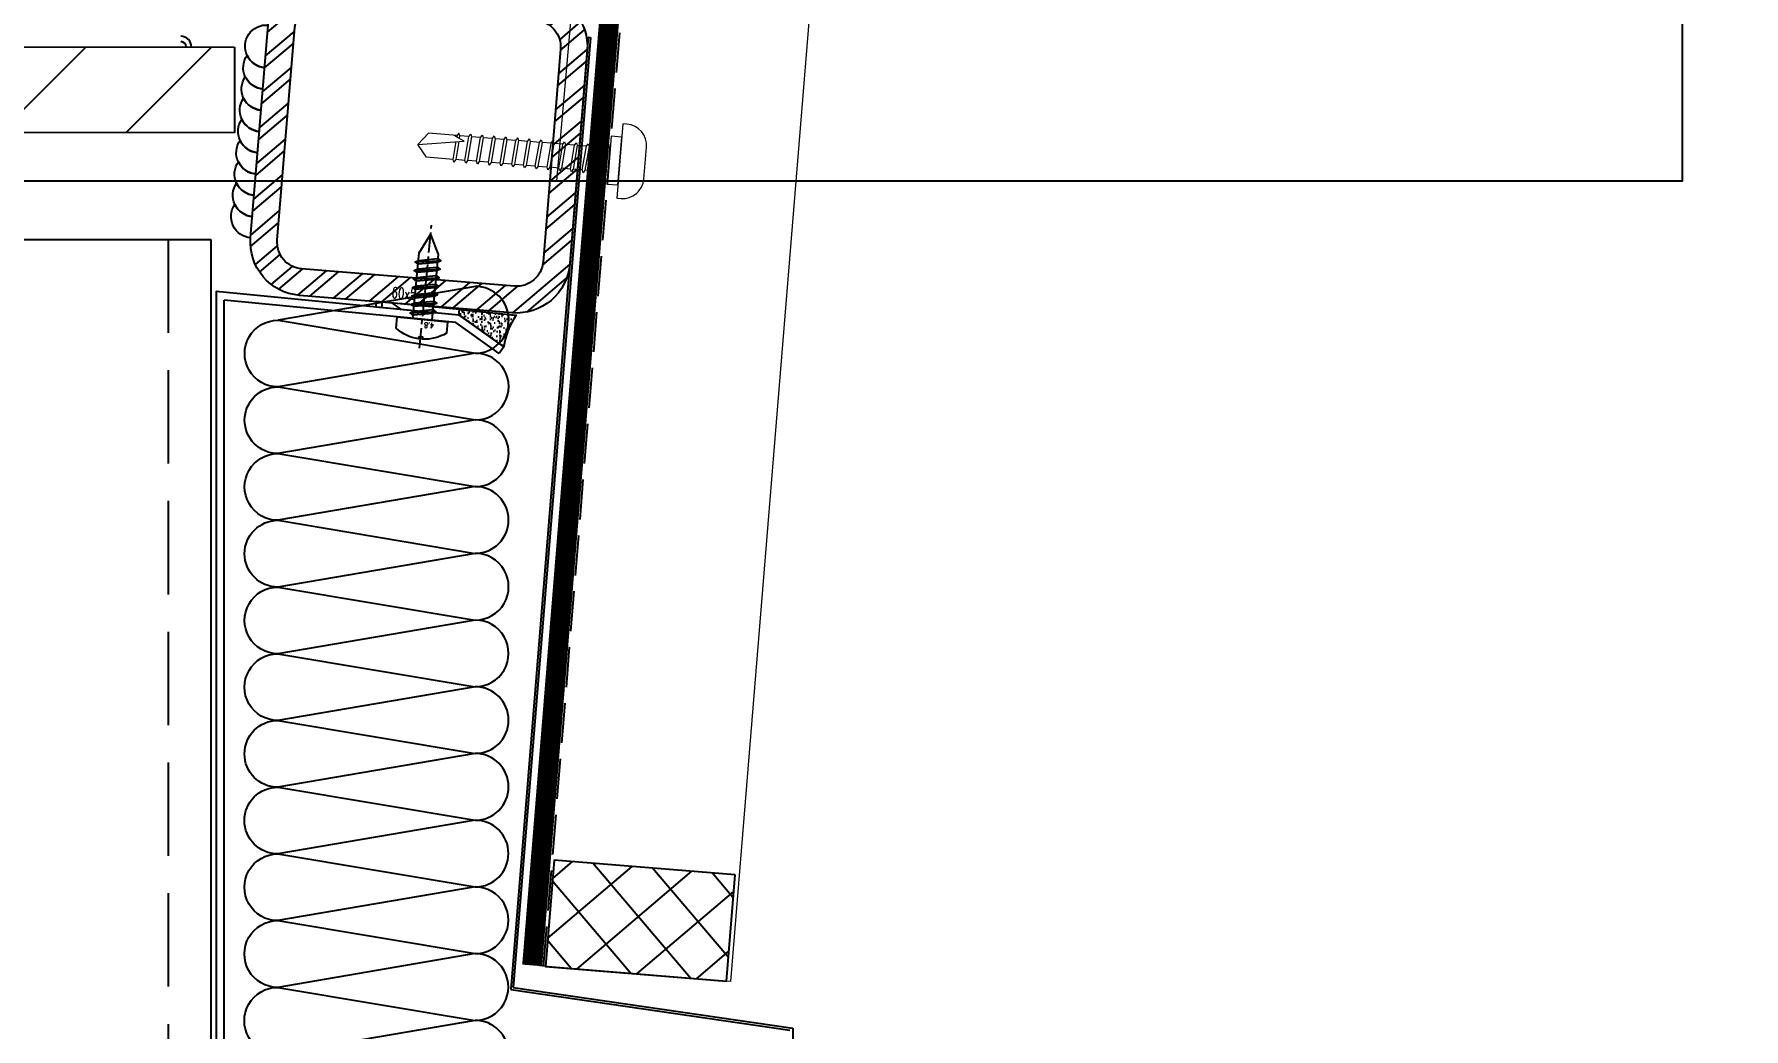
# Model space of a CAD drawing. Extents: x 220580 to 2027826, y -309201 to 71987.
# Drawn here: x 374298.5 to 374618.9, y -157047.2 to -156860.9 of the extents above; entities that cross this region are included whole.
import ezdxf
from ezdxf.enums import TextEntityAlignment as Align
from ezdxf.xclip import XClip

# ---------------------------------------------------------------- set-up
doc = ezdxf.new("R2010")
doc.units = 0
doc.linetypes.add('CENTER', pattern=[2, 1.25, -0.25, 0.25, -0.25])
doc.linetypes.add('ZN-DASH', pattern=[0.35, 0.25, -0.1])
for name, color, linetype in [('!ZN1-填充-8', 8, 'Continuous'), ('!ZN3-不锈钢板幕墙-7', 7, 'Continuous'), ('!ZN4-辅助材料-1', 1, 'Continuous'), ('!ZN4-配件-11', 11, 'Continuous'), ('!ZN5-钢材投影-40', 40, 'Continuous'), ('!ZN5-钢材断面-2', 2, 'Continuous'), ('!ZN6-虚线-8', 8, 'ZN-DASH'), ('0_SEALING', 40, 'Continuous'), ('20剖面图$0$建-墙-填充', 8, 'Continuous'), ('20剖面图$0$建-柱-钢', 9, 'Continuous'), ('DIM', 173, 'Continuous'), ('Fill', 8, 'Continuous'), ('焊缝', 8, 'Continuous')]:
    doc.layers.add(name, color=color, linetype=linetype)
for name, color, linetype, lineweight in [('0_FLASHING', 6, 'Continuous', 25), ('0_SCREW RIVET', 4, 'Continuous', 15), ('彩钢板', 6, 'Continuous', 15), ('防火岩棉', 252, 'Continuous', 13)]:
    doc.layers.add(name, color=color, linetype=linetype, lineweight=lineweight)
doc.layers.add('0_INSULATION', color=252, linetype='Continuous', lineweight=9, transparency=0.2)
doc.layers.add('@ZN-型材编号（非打印层）', color=8, linetype='Continuous', plot=False)
doc.styles.add('DHTEXT-1', font='ROMANS.shx', dxfattribs={"width": 0.7, "bigfont": 'CHINESE.shx'})
doc.dimstyles.new('ZN200', dxfattribs={"dimscale": 200, "dimtxt": 2.5, "dimasz": 1.5, "dimexe": 1, "dimexo": 2, "dimgap": 0.9, "dimtad": 1, "dimdec": 0, "dimdsep": 46, "dimtxsty": 'DHTEXT-1', "dimblk": 'ARCHTICK', "dimcen": 2.5, "dimclrd": 173, "dimclre": 173, "dimclrt": 7, "dimazin": 2, "dimtfac": 1, "dimtdec": 0, "dimtix": 1, "dimtmove": 2, "dimatfit": 3, "dimfxl": 0, "dimtolj": 1, "dimtzin": 0, "dimarcsym": 0})

# ---------------------------------------------------------------- blocks, each defined once
blk = doc.blocks.new('_ArchTick')
at = {"color": 0, "linetype": 'ByBlock', "const_width": 0.4}
blk.add_lwpolyline([(-0.5, -0.5), (0.5, 0.5)], dxfattribs=at)
blk = doc.blocks.new('*D842')
at = {"layer": 'Defpoints', "color": 0, "ltscale": 2, "transparency": 16777216}
for p in [(374411.3983723671, -157079.3509703585), (376072.8778522045, -157079.3509703585), (374411.3983722083, -158179.3509700687)]:
    blk.add_point(p, dxfattribs=at)
at = {"layer": 'DIM', "color": 173, "linetype": 'ByBlock', "lineweight": -2, "ltscale": 2, "transparency": 16777216}
for p, q in [((376072.8778522045, -157079.3509703585), (376072.8778522045, -156779.3509703585)), ((374811.3983723671, -157079.3509703585), (376272.8778522045, -157079.3509703585)), ((376072.8778522045, -158179.3509700687), (376072.8778522045, -157079.3509703585)), ((374811.3983722083, -158179.3509700687), (376272.8778522045, -158179.3509700687)), ((376072.8778522045, -158179.3509700687), (376072.8778522045, -158479.3509700687))]:
    blk.add_line(p, q, dxfattribs=at)
at = {"layer": 'DIM', "color": 173, "lineweight": -2, "ltscale": 2, "transparency": 16777216, "xscale": 300, "yscale": 300, "zscale": 300}
for p, rotation in [((376072.8778522045, -157079.3509703585), 270), ((376072.8778522045, -158179.3509700687), 90)]:
    blk.add_blockref('_ArchTick', p, dxfattribs=dict(at, rotation=rotation))
at = {"layer": 'DIM', "color": 7, "ltscale": 2, "transparency": 16777216, "insert": (375642.8778522044, -157629.3509702137), "char_height": 500, "attachment_point": 5, "rotation": 90, "style": 'DHTEXT-1'}
blk.add_mtext('\\A1;1100', dxfattribs=at)
blk = doc.blocks.new('*D848')
at = {"layer": 'Defpoints', "color": 0, "ltscale": 2, "transparency": 16777216}
for p in [(375182.4936223215, -150779.3509701756), (376072.8778522036, -150779.3509701756), (374411.3983723671, -157079.3509703585)]:
    blk.add_point(p, dxfattribs=at)
at = {"layer": 'DIM', "color": 173, "linetype": 'ByBlock', "lineweight": -2, "ltscale": 2, "transparency": 16777216}
for p, q in [((375582.4936223215, -150779.3509701756), (376272.8778522036, -150779.3509701756)), ((376072.8778522036, -157079.3509703585), (376072.8778522036, -150779.3509701756)), ((374811.3983723671, -157079.3509703585), (376272.8778522036, -157079.3509703585))]:
    blk.add_line(p, q, dxfattribs=at)
at = {"layer": 'DIM', "color": 173, "lineweight": -2, "ltscale": 2, "transparency": 16777216, "xscale": 300, "yscale": 300, "zscale": 300}
for p, rotation in [((376072.8778522036, -150779.3509701756), 90), ((376072.8778522036, -157079.3509703585), 270)]:
    blk.add_blockref('_ArchTick', p, dxfattribs=dict(at, rotation=rotation))
at = {"layer": 'DIM', "color": 7, "ltscale": 2, "transparency": 16777216, "insert": (375642.8778522034, -153929.3509702671), "char_height": 500, "attachment_point": 5, "rotation": 90, "style": 'DHTEXT-1'}
blk.add_mtext('\\A1;6300', dxfattribs=at)
blk = doc.blocks.new('20250911134809')
at = {"layer": '20剖面图$0$建-墙-填充'}
h = blk.add_hatch(dxfattribs=at)
h.set_pattern_fill('金属', color=0, scale=20, style=0)
h.set_pattern_definition([(45, (786552.9436825344, -415521.477390582), (-35.35533905932738, 35.35533905932738), []), (45, (786576.5139085344, -415521.477390582), (-35.35533905932738, 35.35533905932738), [])])
h.paths.add_polyline_path([(250.001928496873, 499.719107150333), (250.0732229691603, 483.719005525083), (129.0198336206049, 484.0281188413792), (128.9499019003779, 16.02810238840175), (250.0418289360896, 15.71912008043728), (250.0019274502993, -0.2808934743516147), (0, 0), (0.02275027467112523, 16.00000464983168), (121.031125103982, 16.02809616431477), (121.0404657912441, 484.0280664495367), (0.04045149660669267, 483.9999774127209), (3.243563696742058e-06, 500.0000001358567)])
at = {"layer": '20剖面图$0$建-柱-钢', "color": 0}
for p, q in [((129.0000173957087, 16.02808934741188), (250.0019275040831, 15.71910703950562)), ((250.0019275040831, 15.71910703950562), (250.0019274502993, -0.2808934743516147)), ((250.0019274502993, -0.2808934743516147), (0, 0))]:
    blk.add_line(p, q, dxfattribs=at)
at = {"layer": '焊缝', "ltscale": 30}
for radius in [2, 1]:
    blk.add_arc((239.9546092563469, 15.77540559123736), radius, 0, 90, dxfattribs=at)
blk = doc.blocks.new('方管钢60x5')
at = {"layer": 'Fill'}
h = blk.add_hatch(dxfattribs=at)
h.set_pattern_fill('ANSI32', color=8, scale=0.5, style=0)
h.set_pattern_definition([(45, (-2913.374581033727, -800.7011596636999), (-3.367596045400933, 3.367596045400933), []), (45, (-2911.129516033727, -800.7011596636999), (-3.367596045400933, 3.367596045400933), [])])
edge = h.paths.add_edge_path(flags=16)
edge.add_line((-20, 25), (20, 25))
edge.add_arc((20, 20), 5, 0, 90, ccw=False)
edge.add_line((25, 20), (25, -20))
edge.add_arc((20, -20), 5, 270, 360, ccw=False)
edge.add_line((20, -25), (-20, -25))
edge.add_arc((-20, -20), 5, 180, 270, ccw=False)
edge.add_line((-25, -20), (-25, 20))
edge.add_arc((-20, 20), 5, 90, 180, ccw=False)
edge = h.paths.add_edge_path()
edge.add_line((-20, 30), (20, 30))
edge.add_arc((20, 20), 10, 0, 90, ccw=False)
edge.add_line((30, 20), (30, -20))
edge.add_arc((20, -20), 10, 270, 360, ccw=False)
edge.add_line((20, -30), (-20, -30))
edge.add_arc((-20, -20), 10, 180, 270, ccw=False)
edge.add_line((-30, -20), (-30, 20))
edge.add_arc((-20, 20), 10, 90, 180, ccw=False)
for points in [[(-20, 30), (20, 30, -0.4142135623730951), (30, 20), (30, -20, -0.4142135623730951), (20, -30), (-20, -30, -0.4142135623730951), (-30, -20), (-30, 20, -0.4142135623730951)], [(-20, 25), (20, 25, -0.414213562373095), (25, 20), (25, -20, -0.414213562373095), (20, -25), (-20, -25, -0.414213562373095), (-25, -20), (-25, 20, -0.414213562373095)]]:
    blk.add_lwpolyline(points, format="xyb", close=True)
at = {"layer": '@ZN-型材编号（非打印层）', "style": 'DHTEXT-1', "width": 0.7}
blk.add_text('60x5', height=2, dxfattribs=at).set_placement((-0.5126066602133506, -28.03511422043869), align=Align.MIDDLE_CENTER)
blk = doc.blocks.new('*U1980')
at = {"layer": '!ZN5-钢材断面-2'}
blk.add_blockref('方管钢60x5', (-5.684341886080801e-14, -1.70530256582424e-13), dxfattribs=at)
blk = doc.blocks.new('$紧固件$00000145')
at = {"layer": '0_SCREW RIVET'}
for p, q in [((-1.72345892507292, 9.403125457221904), (-1.723458925080195, 7.215915246841178)), ((-1.72345892507292, 6.713999003975914), (-1.723459026899947, 5.007581955684145)), ((2.776541074927081, 9.403125457221904), (2.776541074912528, 7.610266745487023)), ((2.776541074919804, 7.108350502592655), (2.776540973100053, 5.40193345432999)), ((-1.723459026885395, 4.505665712818882), (-1.723459128712422, 2.799248664527113)), ((2.776540973107329, 4.900017211435623), (2.776540871287578, 3.193600163172958)), ((-1.723459128705146, 2.297332421661849), (-1.723459230532173, 0.5909153733700805)), ((-1.723459230517621, 0.088999130504817), (-1.723459332344648, -1.617417917786952)), ((2.776540871287578, 2.69168392027859), (2.776540769467827, 0.9852668720159254)), ((2.776540769475103, 0.4833506291215581), (2.776540667655352, -1.223066419141105)), ((-1.723459332337373, -2.119334160652215), (-1.723459434157124, -3.825751208943984)), ((2.776540667655352, -1.724982662035472), (2.776540565835601, -3.431399710298138)), ((-1.723459434149848, -4.327667451809248), (-1.723459535976875, -6.034084500101017)), ((2.776540565842877, -3.933315953192505), (2.776540464023125, -5.63973300145517)), ((2.776540464023125, -6.141649244349537), (2.77654036221065, -7.848066292612202)), ((-1.723459535962323, -6.53600074296628), (-1.723459637789349, -8.242417791258049)), ((-1.723459637782073, -8.744334034123312), (-1.723459739609101, -10.45075108241508)), ((2.77654036221065, -8.34998253550657), (2.776540260390899, -10.05639958376923)), ((-1.723459739594549, -10.95266732528034), (-1.723459841421576, -12.65908437357211)), ((2.776540260398175, -10.5583158266636), (2.776540158578424, -12.26473287492627)), ((2.776540158578424, -12.76664911782063), (2.776540056758673, -14.4730661660833)), ((-1.7234598414143, -13.16100061643738), (-1.723459943241327, -14.86741766472915)), ((-1.723459943226775, -15.36933390759441), (-1.723460045053803, -17.07575095588618)), ((2.776540056765949, -14.97498240897767), (2.776539954946198, -16.68139945724033)), ((-1.72345888227574, -17.57766709685893), (-1.723458925080199, -19.28408475315882)), ((2.776541117716985, -17.18331559824219), (2.776541074912526, -18.88973325452753)), ((-1.723458925080199, -19.78600099602409), (-1.7234589250802, -24.79740547093024)), ((2.776541074919802, -19.39164949740734), (2.776541074927076, -24.79634349215121)), ((-1.7234589250802, -24.79740547093024), (0.5265410749198001, -26.5968745427781)), ((0.5265410749198001, -26.5968745427781), (2.777248633014091, -24.79577727868673))]:
    blk.add_line(p, q, dxfattribs=at)
blk.add_lwpolyline([(-6.47345892507292, 12.13881621596011, -0.4142135623730904), (-2.473458925080195, 16.13881621596011), (3.526541074919805, 16.13881621596011, -0.4142135623731018), (7.526541074927081, 12.1388162159601), (7.526541074919805, 12.1531254572219), (7.526541074912529, 11.4031254572219), (-6.473458925087471, 11.4031254572219), (-6.473458925080195, 12.1531254572219)], format="xyb", close=True, dxfattribs=at)
for points in [[(-3.973458925102023, 11.4031254572219), (5.026541074912529, 11.4031254572219), (5.026541074927081, 9.40312545720735), (-3.973458925087471, 9.403125457221904)], [(-1.723458925058368, 6.713999003975914), (2.776541074919804, 7.108350502592655), (3.276541074919804, 7.40312545720735), (2.776541074912528, 7.610266745487023), (-1.723458925080195, 7.215915246841178), (-2.223458925080195, 6.921140292226482)], [(-1.723459026870843, 4.505665712818882), (2.776540973107329, 4.900017211435623), (3.276540973100053, 5.194792166050318), (2.776540973100053, 5.40193345432999), (-1.723459026899947, 5.007581955684145), (-2.223459026899947, 4.71280700106945)], [(-1.723459128690594, 2.297332421661849), (2.776540871287578, 2.69168392027859), (3.276540871287578, 2.986458874893286), (2.776540871287578, 3.193600163172958), (-1.723459128712422, 2.799248664527113), (-2.223459128712422, 2.504473709912418)], [(-1.723459230503069, 0.088999130504817), (2.776540769475103, 0.4833506291215581), (3.276540769475103, 0.7781255837362533), (2.776540769467827, 0.9852668720159254), (-1.723459230532173, 0.5909153733700805), (-2.223459230532173, 0.2961404187553853)], [(-1.723459332322821, -2.119334160652215), (2.776540667655352, -1.724982662035472), (3.276540667655352, -1.430207707420777), (2.776540667655352, -1.223066419141105), (-1.723459332344648, -1.617417917786952), (-2.223459332344648, -1.912192872401647)], [(-1.723459535947771, -6.53600074296628), (2.776540464023125, -6.141649244349537), (3.276540464023125, -5.846874289734842), (2.776540464023125, -5.63973300145517), (-1.723459535976875, -6.034084500101017), (-2.223459535976875, -6.328859454715712)], [(-1.723459434135296, -4.327667451809248), (2.776540565842877, -3.933315953192505), (3.276540565842877, -3.63854099857781), (2.776540565835601, -3.431399710298138), (-1.723459434157124, -3.825751208943984), (-2.223459434157124, -4.120526163558679)], [(-1.723459637767522, -8.744334034123312), (2.77654036221065, -8.34998253550657), (3.27654036221065, -8.055207580891874), (2.77654036221065, -7.848066292612202), (-1.723459637789349, -8.242417791258049), (-2.223459637789349, -8.537192745872744)], [(-1.723459739579997, -10.95266732528034), (2.776540260398175, -10.5583158266636), (3.276540260398175, -10.26354087204891), (2.776540260390899, -10.05639958376923), (-1.723459739609101, -10.45075108241508), (-2.223459739609101, -10.74552603702978)], [(-1.723459841399748, -13.16100061643738), (2.776540158578424, -12.76664911782063), (3.276540158578424, -12.47187416320594), (2.776540158578424, -12.26473287492627), (-1.723459841421576, -12.65908437357211), (-2.223459841421576, -12.95385932818681)], [(-1.723459943212223, -15.36933390759441), (2.776540056765949, -14.97498240897767), (3.276540056765949, -14.68020745436297), (2.776540056758673, -14.4730661660833), (-1.723459943241327, -14.86741766472915), (-2.223459943234051, -15.16219261934384)], [(-1.723460045024699, -17.57766719875144), (2.776539954946198, -17.1833157001347), (3.276539954946198, -16.88854074552), (2.776539954946198, -16.68139945724033), (-1.723460045053803, -17.07575095588618), (-2.223460045053803, -17.37052591050087)]]:
    blk.add_lwpolyline(points, close=True, dxfattribs=at)
for points in [[(1.712834993166322, -18.98294971839277), (-1.723458925080199, -19.28408475315882), (-2.223458925080199, -19.57885970777352), (-1.723458925065647, -19.78600099603864), (1.633550982718585, -19.4918139097972)], [(0.5265410749198001, -26.5968745427781), (1.870494929804405, -17.97104964300161), (2.508544157171851, -19.40532037817684), (2.479162903902758, -19.43979999974181), (2.776774665253466, -19.9027701047853)], [(2.297842158346608, -18.93168339566546), (2.776541074912526, -18.88973325452753), (3.276541074919802, -19.09687454279265), (2.776541074919802, -19.39164949740734), (2.499505797983144, -19.41592711444173)]]:
    blk.add_lwpolyline(points, dxfattribs=at)
blk = doc.blocks.new('*U611')
at = {"layer": '0_INSULATION'}
blk.add_lwpolyline([(114802.1762403308, -53758.13946177487), (114802.1762403308, -54358.13946177487), (114752.1762403308, -54358.13946177487), (114752.1762403308, -54147.48672676035, -0.3233183976765034), (114775.6762403308, -54112.48672676035, 0.2427606451781089), (114797.6784095399, -54086.40908308211), (114798.0588984693, -54026.95991788548, 0.2567742646382426), (114775.6762403308, -53998.0878037859, -0.3233183976765034), (114752.1762403308, -53963.0878037859), (114752.1762403308, -53758.13946177487)], format="xyb", close=True, dxfattribs=at)
blk = doc.blocks.new('*U820')
at = {"color": 0, "linetype": 'CENTER', "ltscale": 3}
blk.add_line((-5.42402482348062, 2.951201566112061e-13), (17.70672576295199, 2.948752353404415e-13), dxfattribs=at)
at = {"linetype": 'ByBlock', "ltscale": 10}
for p, q in [((0, 1.7899998674459), (12.38000001907299, 1.790001397150355)), ((0.980701996714231, 2.400000000000386), (1.655298003285623, -2.399999999999796)), ((2.580701996714217, 2.400000210272508), (3.255298003285609, -2.399999789727674)), ((4.180701996714204, 2.40000042054463), (4.855298003285595, -2.399999579455552)), ((5.780701996714191, 2.400000630816753), (6.455298003285582, -2.399999369183429)), ((7.380701996714176, 2.400000841088874), (8.055298003285568, -2.399999158911307)), ((8.980701996714163, 2.400001051360997), (9.655298003285555, -2.399998948639185)), ((10.58070199671415, 2.400001261633119), (11.25529800328554, -2.399998738367063)), ((12.38000001907299, 1.790001397150355), (16, 1.626980552060786e-06)), ((16, 1.626980552060786e-06), (12.38000001907299, -1.789998580962678)), ((12.38000001907299, -1.789998580962678), (0, -1.790000231097598))]:
    blk.add_line(p, q, dxfattribs=at)
blk.add_lwpolyline([(-3.299999999999955, 0.4000000000003876), (-3.689993742175107, 0.3999999999999488, -0.1474780726293994), (-2.137196594791703, 4.750000000000297), (0, 4.750000000000293), (0, -4.749999999999703), (-2.137196594791703, -4.749999999999703, -0.1474780726293994), (-3.689993742175107, -0.3999999999993538), (-3.299999999999955, -0.3999999999995669)], format="xyb", close=True, dxfattribs=at)
for points in [[(1.303114339079855, -1.789999999999669), (0.6285183325084631, 1.790000000000258), (0.980701996714231, 2.400000000000158), (1.332885660919771, 1.790000000000258), (2.00748166749139, -1.789999999999669), (1.655298003285623, -2.399999999999796)], [(2.903114339079841, -1.789999789727547), (2.228518332508449, 1.790000210272381), (2.580701996714217, 2.400000210272281), (2.932885660919758, 1.790000210272381), (3.607481667491377, -1.789999789727547), (3.255298003285609, -2.399999789727674)], [(4.503114339079827, -1.789999579455424), (3.828518332508436, 1.790000420544503), (4.180701996714204, 2.400000420544403), (4.532885660919744, 1.790000420544503), (5.207481667491363, -1.789999579455424), (4.855298003285595, -2.399999579455552)], [(6.103114339079815, -1.789999369183302), (5.428518332508423, 1.790000630816625), (5.780701996714191, 2.400000630816525), (6.132885660919731, 1.790000630816625), (6.80748166749135, -1.789999369183302), (6.455298003285582, -2.399999369183429)], [(7.7031143390798, -1.78999915891118), (7.028518332508408, 1.790000841088747), (7.380701996714176, 2.400000841088647), (7.732885660919717, 1.790000841088747), (8.407481667491336, -1.78999915891118), (8.055298003285568, -2.399999158911307)], [(9.303114339079787, -1.789998948639058), (8.628518332508396, 1.79000105136087), (8.980701996714163, 2.400001051360769), (9.332885660919704, 1.79000105136087), (10.00748166749132, -1.789998948639058), (9.655298003285555, -2.399998948639185)], [(10.90311433907977, -1.789998738366936), (10.22851833250838, 1.790001261632992), (10.58070199671415, 2.400001261632892), (10.93288566091969, 1.790001261632992), (11.60748166749131, -1.789998738366936), (11.25529800328554, -2.399998738367063)]]:
    blk.add_lwpolyline(points, close=True, dxfattribs=at)
at = {"layer": 'Defpoints', "color": 0, "ltscale": 10, "style": 'DHTEXT-1', "width": 0.7}
blk.add_text('4.8', height=1, rotation=90, dxfattribs=at).set_placement((-0.4943080637851551, -1.360906739296144), align=Align.CENTER)

msp = doc.modelspace()

# ---------------------------------------------------------------- hatches: boundary and pattern name
at = {"layer": '!ZN1-填充-8', "ltscale": 0.1}
h = msp.add_hatch(dxfattribs=at)
h.set_pattern_fill('NET3', color=256, scale=3, angle=-95.5433691520731, style=0)
h.set_pattern_definition([(264.4566308479269, (478990.1211669191, -239045.3874422155), (9.480455044591341, -0.9201071391324819), []), (324.4566308479269, (478990.1211669191, -239045.3874422155), (5.537063678987825, 7.750261338486195), []), (24.45663084792688, (478990.1211669191, -239045.3874422155), (-3.943391365603516, 8.670368477618675), [])])
h.paths.add_polyline_path([(374378.1031352974, -156913.4853204298), (374378.1997344721, -156912.4899970656), (374362.6142024678, -156910.9773735473), (374362.5176032931, -156911.9726969116)])
at = {"layer": '!ZN1-填充-8'}
h = msp.add_hatch(dxfattribs=at)
h.set_pattern_fill('AR-SAND', color=256, scale=0.5, angle=-95.5433691520731, style=0)
h.set_pattern_definition([(301.9566308479269, (478990.1211669191, -239045.3874422155), (1.221675117299592, -0.07837857373687859), [0, -0.9651999999999992, 0, -1.079499999999999, 0, -1.031874999999999]), (271.9566308479269, (478990.1211669191, -239045.3874422155), (1.67512298129958, -1.291664349036546), [0, -0.5206999999999999, 0, -0.8699499999999999, 0, -0.3333749999999999]), (231.9566308479269, (478990.1966157046, -239044.6100449019), (-0.1874468666988874, -1.968580044769521), [0, -0.3175, 0, -1.143, 0, -1.49225]), (221.9566308479268, (478990.1966157046, -239044.6100449019), (0.3703196021550598, -1.953800914310288), [0, -0.1587499999999999, 0, -0.7492999999999994, 0, -0.8572499999999994])])
edge = h.paths.add_edge_path()
edge.add_arc((374400.7162636477, -156921.6545461078), 14.3792900125779, 505.5686727345005, 531.3238001677435)
edge.add_line((374386.5015211143, -156919.4854273988), (374378.1031352975, -156913.4853204298))
edge.add_line((374378.1031352974, -156913.4853204298), (374377.7830999874, -156913.4542600248))
edge.add_line((374377.7830999874, -156913.4542600248), (374377.8796991621, -156912.4589366606))
edge.add_line((374377.8796991621, -156912.4589366606), (374388.85616095, -156913.5242358267))
at = {"layer": '0_SEALING'}
h = msp.add_hatch(dxfattribs=at)
h.set_pattern_fill('ANSI37', color=256, scale=5, angle=-4.657404399064156)
h.set_pattern_definition([(40.34259560093584, (454750.7770838272, -51154.49645736025), (-5.138392964024932, 6.049861485791148), []), (130.3425956009358, (454750.7770838272, -51154.49645736025), (-6.049861485791148, -5.138392964024932), [])])
h.paths.add_polyline_path([(374429.8762069313, -157018.4025447527), (374395.9884740057, -157015.6418279693), (374394.3645229567, -157035.5757885139), (374428.2522558824, -157038.3365052972)])

# ---------------------------------------------------------------- linework, layer by layer
at = {"layer": '!ZN3-不锈钢板幕墙-7', "ltscale": 4}
for p, q in [((374332.6373463537, -156909.0727266466), (374332.6373463534, -157063.0097331144)), ((374332.6373463537, -156909.0727266466), (374378.1031352974, -156913.4853204298)), ((374334.1373463534, -157062.6078093258), (374334.1373463537, -156910.7253541454)), ((374377.5581923979, -156914.93947997), (374334.1373463537, -156910.7253541454)), ((374378.1031352974, -156913.4853204298), (374386.5015211143, -156919.4854273988)), ((374385.6295425821, -156920.7059409954), (374377.5581923979, -156914.93947997)), ((374386.5015211143, -156919.4854273988), (374385.6295425821, -156920.7059409954))]:
    msp.add_line(p, q, dxfattribs=at)
at = {"layer": '!ZN4-辅助材料-1', "ltscale": 4}
msp.add_lwpolyline([(374378.1031352974, -156913.4853204298), (374378.1997344721, -156912.4899970656), (374362.6142024678, -156910.9773735473), (374362.5176032931, -156911.9726969116)], close=True, dxfattribs=at)
msp.add_lwpolyline([(374386.5015211143, -156919.4854273988), (374378.1031352974, -156913.4853204298), (374378.1997344721, -156912.4899970656), (374388.85616095, -156913.5242358267, 0.1128534114984326), (374386.5015211143, -156919.4854273988)], format="xyb", dxfattribs=at)
at = {"layer": '!ZN5-钢材投影-40', "ltscale": 10}
msp.add_line((374131.6356313794, -156899.3509797465), (374331.6373463533, -156899.3509797465), dxfattribs=at)
at = {"layer": '!ZN5-钢材投影-40', "ltscale": 0.3}
msp.add_line((374331.6373463533, -156899.3509797466), (374331.6373463533, -162880.5751872169), dxfattribs=at)
at = {"layer": '!ZN6-虚线-8', "ltscale": 30}
msp.add_line((374393.9926106523, -157035.5454901005), (374900.7920032896, -150814.594986173), dxfattribs=at)
at = {"layer": '!ZN6-虚线-8', "color": 8, "linetype": 'ZN-DASH', "ltscale": 70}
msp.add_line((374323.6373463533, -156899.3509797466), (374323.6373463533, -162880.5751872169), dxfattribs=at)
at = {"layer": '0_FLASHING', "ltscale": 200}
for p, q in [((374402.3551240416, -156861.4651123502), (374387.8204353633, -157039.8780705546)), ((374402.7538032524, -156861.4975913712), (374388.2515273488, -157039.5126835365)), ((374388.2515273488, -157039.5126835365), (374440.7173289578, -157047.1425756859)), ((374387.8204353633, -157039.8780705546), (374440.1534584039, -157047.5101111799)), ((374440.7173289578, -157047.1425756859), (374440.7173289578, -157087.9101111799))]:
    msp.add_line(p, q, dxfattribs=at)
at = {"layer": '0_FLASHING', "ltscale": 1000}
msp.add_line((374402.3551240416, -156861.4651123502), (374402.7538032524, -156861.4975913712), dxfattribs=at)
at = {"layer": '0_SEALING'}
msp.add_lwpolyline([(374429.8762069313, -157018.4025447527), (374395.9884740057, -157015.6418279693), (374394.3645229567, -157035.5757885139), (374428.2522558824, -157038.3365052972)], close=True, dxfattribs=at)
at = {"layer": 'Fill'}
msp.add_lwpolyline([(374381.1323413393, -157058.1644871375, 1), (374381.1384411285, -157045.6644886258), (374344.1455819972, -157051.9814754627, -1), (374344.1516817864, -157039.481476951), (374381.1384411285, -157045.6644886258, 1), (374381.1445409176, -157033.1644901141), (374344.1516817864, -157039.481476951, -1), (374344.1577815756, -157026.9814784393), (374381.1445409176, -157033.1644901141, 1), (374381.1506407068, -157020.6644916024), (374344.1577815756, -157026.9814784393, -1), (374344.1638813647, -157014.4814799275), (374381.1506407068, -157020.6644916024, 1), (374381.1567404959, -157008.1644930906), (374344.1638813647, -157014.4814799275, -1), (374344.1699811539, -157001.9814814159), (374381.1567404959, -157008.1644930906, 1), (374381.1628402851, -156995.664494579), (374344.1699811539, -157001.9814814159, -1), (374344.176080943, -156989.4814829041), (374381.1628402851, -156995.664494579, 1), (374381.1689400743, -156983.1644960673), (374344.176080943, -156989.4814829041, -1), (374344.1821807322, -156976.9814843924), (374381.1689400743, -156983.1644960673, 1), (374381.1750398634, -156970.6644975556), (374344.1821807322, -156976.9814843924, -1), (374344.1882805214, -156964.4814858807), (374381.1750398634, -156970.6644975556, 1), (374381.1811396526, -156958.1644990439), (374344.1882805214, -156964.4814858807, -1), (374344.1943803105, -156951.981487369), (374381.1811396526, -156958.1644990439, 1), (374381.1872394418, -156945.6645005321), (374344.1943803105, -156951.981487369, -1), (374344.2004800997, -156939.4814888573), (374381.1872394418, -156945.6645005321, 1), (374381.193339231, -156933.1645020205), (374344.2004800997, -156939.4814888573, -1), (374344.2065798888, -156926.9814903456), (374381.193339231, -156933.1645020205, 1), (374381.1994390201, -156920.6645035088), (374344.2065798888, -156926.9814903456, -1), (374344.212679678, -156914.4814918339), (374381.1994390201, -156920.6645035088, 1), (374381.2055388093, -156908.1645049971), (374344.212679678, -156914.4814918339)], format="xyb", dxfattribs=at)
at = {"layer": '彩钢板', "color": 1}
for p, q in [((374393.1952522305, -157035.4805320585), (374899.9893529601, -150814.594986173)), ((374429.0763812106, -157038.4036439467), (374936.1086177891, -150814.594986173))]:
    msp.add_line(p, q, dxfattribs=at)
at = {"layer": '彩钢板', "ltscale": 30}
msp.add_line((374402.7538032524, -156861.4975913712), (374402.3551240416, -156861.4651123502), dxfattribs=at)
at = {"layer": '彩钢板', "color": 1, "ltscale": 200}
msp.add_line((374429.0763812108, -157038.4036439467), (374393.1952522307, -157035.4805320585), dxfattribs=at)
at = {"layer": '焊缝', "ltscale": 40}
msp.add_lwpolyline([(374339.0778843745, -156899.0514399481, -0.5773502691896255), (374336.1159332232, -156892.7883061178, 0.2679491924314679), (374339.4049198003, -156895.0648313857, -0.5773502691896255), (374336.442968649, -156888.8016975553, 0.2679491924314679), (374339.7319552262, -156891.0782228232, -0.5773502691896255), (374336.7700040748, -156884.8150889929, 0.2679491924314679), (374340.0589906519, -156887.0916142607, -0.5773502691896255), (374337.0970395006, -156880.8284804304, 0.2679491924314679), (374340.3860260777, -156883.1050056983, -0.5773502691896255), (374337.4240749264, -156876.8418718679, 0.2679491924314679), (374340.7130615035, -156879.1183971358, -0.5773502691896255), (374337.7511103522, -156872.8552633055, 0.2679491924314679), (374341.0400969293, -156875.1317885734, -0.5773502691896255), (374338.0781457779, -156868.868654743, 0.2679491924314679), (374341.3671323551, -156871.1451800109, -0.5773502691896255), (374338.4051812037, -156864.8820461806, 0.2679491924314679), (374341.6941677809, -156867.1585714485, -0.9999999999999999), (374342.3482386324, -156859.1853543236, -0.9999999999999999)], format="xyb", dxfattribs=at)
at = {"layer": '防火岩棉', "color": 0, "const_width": 3.749999990926649}
msp.add_lwpolyline([(374391.8434790849, -157035.3704077602), (374898.6286088058, -150814.594986173)], dxfattribs=at)

# ---------------------------------------------------------------- block references
at = {"layer": '!ZN4-配件-11', "rotation": 355.3103279645174}
msp.add_blockref('*U1980', (374370.612625722, -156881.5711628293), dxfattribs=at)
at = {"layer": '!ZN4-配件-11', "color": 1, "ltscale": 200, "rotation": 84.45663084792695}
msp.add_blockref('*U820', (374371.2639257637, -156914.3286021547), dxfattribs=at)
ref = msp.add_blockref('*U611', (154338.072285791, -30481.84400132101, 1.221279752998683e-09), dxfattribs=dict(xscale=2, yscale=2, zscale=2, rotation=355.3425956008955))
XClip(ref).set_block_clipping_path([(114603.83195230213, -54076.27189262847), (114902.96564196696, -54051.902502107856), (114871.53018425936, -53666.03300560066), (114572.39649459453, -53690.40239612127)])
at = {"ltscale": 100}
msp.add_blockref('20250911134809', (374086.035420553, -156879.0700861554), dxfattribs=at)
at = {"xscale": -1, "rotation": 265.3103279645784}
msp.add_blockref('$紧固件$00000145', (374396.8831899535, -156884.254535861), dxfattribs=at)

# ---------------------------------------------------------------- dimensions: what is measured, and where the dimension line sits
at = {"layer": 'DIM', "ltscale": 2}
for base, p1, p2, picture, middle in [((376072.8778522036, -150779.3509701756), (374411.398372367, -157079.3509703584), (375182.4936223213, -150779.3509701755), '*D848', (375642.8778522034, -153929.3509702671)), ((376072.8778522045, -157079.3509703585), (374411.3983722082, -158179.3509700687), (374411.398372367, -157079.3509703584), '*D842', (375642.8778522044, -157629.3509702137))]:
    dim = msp.add_linear_dim(base=base, p1=p1, p2=p2, angle=90, dimstyle='ZN200', dxfattribs=at)
    dim.commit()
    dim.dimension.update_dxf_attribs({"geometry": picture, "text_midpoint": middle})

doc.saveas('drawing.dxf')
